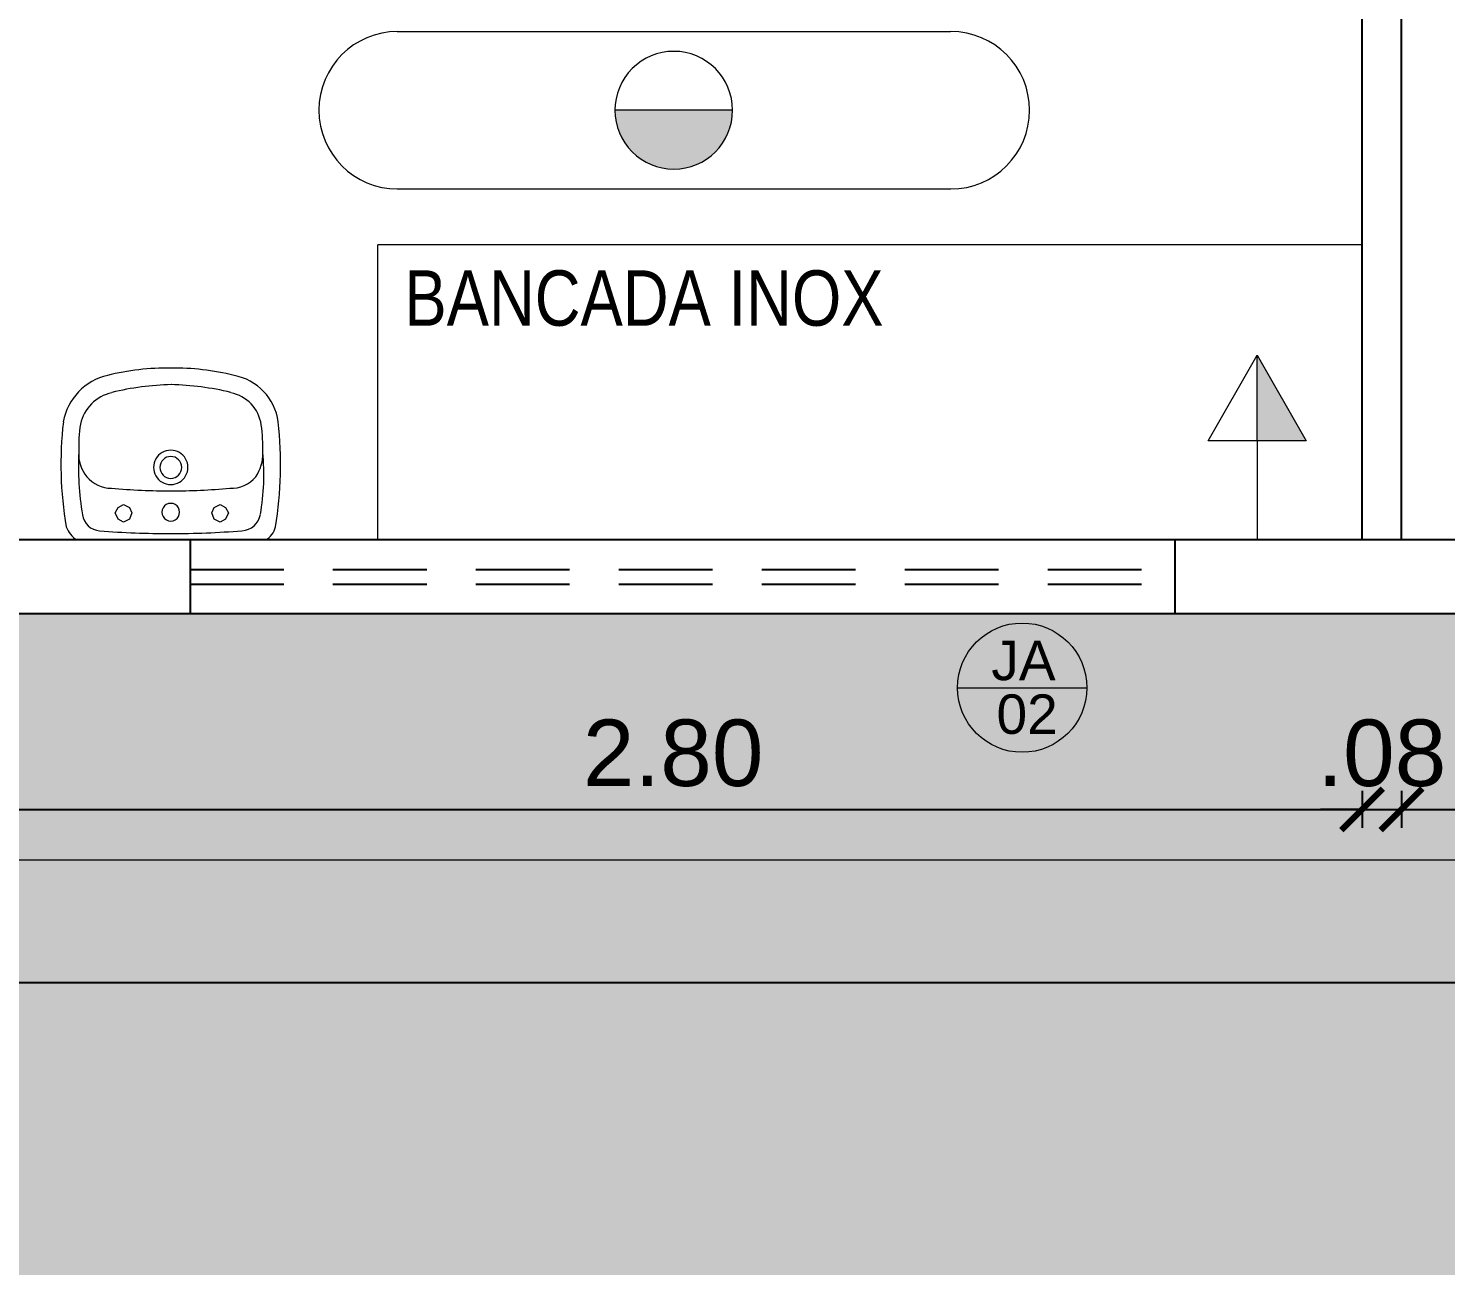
# Model space of a CAD drawing. Header units: inches. Extents: x 44782 to 44933, y 6798 to 6838.
# Drawn here: x 44796.935 to 44799.815, y 6813.56 to 6816.073 of the extents above; entities that cross this region are included whole.
import ezdxf

# ---------------------------------------------------------------- set-up
doc = ezdxf.new("R2010")
doc.units = ezdxf.units.IN
doc.header["$MEASUREMENT"] = 0
doc.linetypes.add('HIDDEN', pattern=[9.525, 6.35, -3.175])
doc.layers.get('Defpoints').update_dxf_attribs({"color": 250})
for name, color, linetype, lineweight in [('at_Entity', 7, 'Continuous', 9), ('at_Text', 7, 'Continuous', 9), ('at_Text @ 75', 7, 'Continuous', 9)]:
    doc.layers.add(name, color=color, linetype=linetype, lineweight=lineweight)
for name, color, linetype in [('BASCULANTE', 1, 'Continuous'), ('H. PAVER CINZA 1', 252, 'Continuous'), ('LAMPADAS', 5, 'Continuous'), ('Layout_Equipamentos', 7, 'Continuous'), ('PAREDE', 4, 'Continuous'), ('PAREDES', 4, 'Continuous'), ('TEXTO01', 7, 'Continuous')]:
    doc.layers.add(name, color=color, linetype=linetype)
doc.layers.add('TOMADAS', color=150, linetype='Continuous', true_color=0x007fff)
doc.styles.add('0.15 - Texto Mínimo', font='ARIALN.TTF', dxfattribs={"height": 0.0015})
doc.styles.add('Fonte 02', font='ARIALUNI.TTF')
doc.styles.add('TEXTO1', font='swissko.ttf', dxfattribs={"width": 0.6, "height": 0.1})
doc.dimstyles.new('Esc 1-75', dxfattribs={"dimscale": 0.75, "dimtxt": 0.18, "dimasz": 0.1125, "dimexe": 0.05, "dimexo": 0.05, "dimgap": 0.06, "dimtad": 1, "dimzin": 4, "dimdsep": 46, "dimtxsty": 'Fonte 02', "dimblk": 'ARCHTICK', "dimcen": 0, "dimclrd": 250, "dimclre": 250, "dimadec": 0, "dimazin": 1, "dimtfac": 1, "dimtix": 1, "dimtmove": 1, "dimatfit": 3, "dimldrblk": 'ARCHTICK', "dimfxl": 0, "dimarcsym": 0})

# ---------------------------------------------------------------- blocks, each defined once
blk = doc.blocks.new('A$C2B7D2525')
at = {"layer": 'at_Entity', "true_color": 0x007fff}
h = blk.add_hatch(color=150, dxfattribs=at)
h.dxf.hatch_style = 1
h.paths.add_polyline_path([(0.723, 0.2795, 0.414214), (0.6034, 0.1599, 0.002212), (0.6034, 0.1588), (0.8427, 0.1588, 0.002212), (0.8427, 0.1599, 0.414214)])
at = {"layer": 'at_Entity', "color": 150, "true_color": 0x007fff}
for p, q in [((1.2852, 0.3197), (0.1609, 0.3197)), ((0.7241, 0.1588), (0.6034, 0.1588)), ((0.8427, 0.1588), (0.6034, 0.1588)), ((0.8427, 0.1588), (0.7241, 0.1588)), ((0.8427, 0.1588), (0.7241, 0.1588)), ((1.2852, 0), (0.1609, 0))]:
    blk.add_line(p, q, dxfattribs=at)
for centre, radius, start, end in [((0.1599, 0.1599), 0.1599, 90, 180), ((1.2841, 0.1599), 0.1599, 0.0027, 90), ((0.723, 0.1599), 0.1196, 90, 180), ((0.723, 0.1599), 0.1196, 360, 90), ((0.1599, 0.1599), 0.1599, 180, 270), ((0.723, 0.1599), 0.1196, 180, 270), ((0.723, 0.1599), 0.1196, 270, 0), ((1.2841, 0.1599), 0.1599, 270.0054, 0.0027)]:
    blk.add_arc(centre, radius, start, end, dxfattribs=at)
blk = doc.blocks.new('A$C1ECA369E')
at = {"layer": 'at_Entity', "true_color": 0x007fff}
h = blk.add_hatch(color=150, dxfattribs=at)
h.dxf.hatch_style = 1
h.paths.add_polyline_path([(0.1736, 0), (0.1736, 0.0995), (0, 0.0995)])
at = {"layer": 'at_Entity', "color": 150, "true_color": 0x007fff}
for p, q in [((0.1736, 0.199), (0, 0.0995)), ((0.1736, 0), (0.1736, 0.199)), ((0, 0.0995), (0.1736, 0)), ((0.1736, 0.0995), (0, 0.0995)), ((0.1736, 0.0995), (0.3748, 0.0995))]:
    blk.add_line(p, q, dxfattribs=at)
blk = doc.blocks.new('new block12')
at = {"layer": 'at_Entity', "color": 0}
for p, q in [((-0.1143, 0.055), (-0.1079, 0.0656)), ((-0.1079, 0.0656), (-0.0973, 0.0719)), ((-0.0973, 0.0719), (-0.0846, 0.0656)), ((-0.0846, 0.0656), (-0.0804, 0.055)), ((0.0825, 0.055), (0.0868, 0.0656)), ((0.0868, 0.0656), (0.0995, 0.0719)), ((0.0995, 0.0719), (0.11, 0.0656)), ((0.11, 0.0656), (0.1164, 0.055)), ((-0.1079, 0.0423), (-0.1143, 0.055)), ((-0.0973, 0.036), (-0.1079, 0.0423)), ((-0.0846, 0.0423), (-0.0973, 0.036)), ((-0.0804, 0.055), (-0.0846, 0.0423)), ((0.0868, 0.0423), (0.0825, 0.055)), ((0.0995, 0.036), (0.0868, 0.0423)), ((0.11, 0.0423), (0.0995, 0.036)), ((0.1164, 0.055), (0.11, 0.0423)), ((-0.1904, 0), (0, 0)), ((-0.0635, 0), (0.1248, 0)), ((0, 0), (0.1926, 0))]:
    blk.add_line(p, q, dxfattribs=at)
for centre, radius, start, end in [((-0.0119, -0.1249), 0.4735, 88.698, 104.4219), ((0.0099, -0.1255), 0.4741, 75.6368, 91.3415), ((-0.1037, 0.2192), 0.1175, 102.514, 169.9443), ((0.1075, 0.2249), 0.1107, 7.7196, 79.5925), ((-0.1021, 0.2163), 0.0847, 102.9461, 167.2809), ((0.0138, -0.2613), 0.5766, 91.3524, 103.5038), ((-0.0133, -0.2572), 0.5725, 76.4579, 88.6966), ((0.1052, 0.222), 0.0784, 8.4194, 78.3837), ((0.5296, 0.1532), 0.7539, 173.4134, 189.6929), ((0.1228, 0.188), 0.311, 171.3221, 181.8265), ((-0.1329, 0.1882), 0.3189, 357.9946, 8.1696), ((-0.5309, 0.1535), 0.7531, 350.2791, 6.5765), ((0.4249, 0.1494), 0.6136, 177.3231, 189.2415), ((-0.1166, 0.1739), 0.0716, 176.6025, 219.5997), ((-0.0011, 0.1471), 0.0349, 90, 149.9929), ((-0.0011, 0.1471), 0.0349, 29.9968, 89.9993), ((0.1078, 0.1732), 0.0781, 324.6525, 2.8394), ((-0.2623, 0.1317), 0.4504, 349.782, 5.7972), ((-0.0011, 0.1471), 0.0349, 150.0032, 209.9968), ((-0.0011, 0.1471), 0.0222, 90, 180), ((-0.0011, 0.1471), 0.0222, 180, 270), ((-0.0011, 0.1471), 0.0222, 360, 90), ((-0.0011, 0.1471), 0.0222, 270.0097, 360), ((-0.0011, 0.1471), 0.0349, 330.0032, 29.9968), ((-0.1209, 0.1714), 0.0667, 220.3438, 269.4487), ((-0.0011, 0.1471), 0.0349, 209.9968, 269.9993), ((-0.0011, 0.1471), 0.0349, 270, 329.9929), ((0.1226, 0.1679), 0.0631, 266.7732, 320.7547), ((0.0021, 1.5743), 1.4748, 265.1896, 269.9391), ((-0.001, 1.4521), 1.3526, 270.0208, 275.0951), ((-0.0011, 0.0561), 0.018, 150.0128, 209.9872), ((-0.0011, 0.0561), 0.018, 90, 150.0398), ((-0.001, 0.0561), 0.018, 30.0191, 90.0367), ((-0.0011, 0.0561), 0.018, 330.0128, 29.9872), ((-0.1427, 0.0567), 0.0385, 188.7558, 265.6127), ((-0.0011, 0.0561), 0.018, 210.0191, 270.0367), ((-0.0011, 0.0561), 0.018, 270, 330.0398), ((0.1414, 0.0585), 0.0402, 273.114, 350.3928), ((-0.1647, 0.0446), 0.0522, 200.5417, 238.93), ((-0.0074, 1.7284), 1.7156, 265.3753, 270.2103), ((-0.0011, 1.8918), 1.879, 270, 274.4144), ((0.1736, 0.034), 0.0386, 297.8673, 348.5693)]:
    blk.add_arc(centre, radius, start, end, dxfattribs=at)
blk = doc.blocks.new('_ARCHTICK')
at = {"color": 0, "linetype": 'ByBlock', "const_width": 0.15}
blk.add_lwpolyline([(-0.5, -0.5), (0.5, 0.5)], dxfattribs=at)
blk = doc.blocks.new('*D94')
at = {"layer": 'at_Text', "color": 250, "lineweight": -2, "transparency": 16777216}
for p, q in [((44796.8456, 6814.5241), (44796.8456, 6814.4491)), ((44799.6453, 6814.5241), (44799.6453, 6814.4491)), ((44796.8456, 6814.4866), (44799.6453, 6814.4866))]:
    blk.add_line(p, q, dxfattribs=at)
at = {"layer": 'Defpoints', "color": 0, "transparency": 16777216}
for p in [(44796.8456, 6815.0339), (44799.6453, 6815.0339), (44799.6453, 6814.4866)]:
    blk.add_point(p, dxfattribs=at)
at = {"layer": 'at_Text', "color": 250, "lineweight": -2, "transparency": 16777216, "xscale": 0.084375, "yscale": 0.084375, "zscale": 0.084375, "rotation": 180}
blk.add_blockref('_ARCHTICK', (44796.8456, 6814.4866), dxfattribs=at)
at = {"layer": 'at_Text', "color": 250, "lineweight": -2, "transparency": 16777216, "xscale": 0.084375, "yscale": 0.084375, "zscale": 0.084375}
blk.add_blockref('_ARCHTICK', (44799.6453, 6814.4866), dxfattribs=at)
at = {"layer": 'at_Text', "color": 0, "transparency": 16777216, "insert": (44798.2454, 6814.6005), "char_height": 0.135, "attachment_point": 5, "style": 'Fonte 02'}
blk.add_mtext('2.80', dxfattribs=at)
blk = doc.blocks.new('*D95')
at = {"layer": 'at_Text', "color": 250, "lineweight": -2, "transparency": 16777216}
for p, q in [((44799.6453, 6814.5241), (44799.6453, 6814.4491)), ((44799.7253, 6814.5241), (44799.7253, 6814.4491)), ((44799.6453, 6814.4866), (44799.561, 6814.4866)), ((44799.6453, 6814.4866), (44799.7253, 6814.4866)), ((44799.7253, 6814.4866), (44799.8097, 6814.4866))]:
    blk.add_line(p, q, dxfattribs=at)
at = {"layer": 'Defpoints', "color": 0, "transparency": 16777216}
for p in [(44799.6453, 6815.0339), (44799.7253, 6815.0339), (44799.7253, 6814.4866)]:
    blk.add_point(p, dxfattribs=at)
at = {"layer": 'at_Text', "color": 250, "lineweight": -2, "transparency": 16777216, "xscale": 0.084375, "yscale": 0.084375, "zscale": 0.084375}
blk.add_blockref('_ARCHTICK', (44799.6453, 6814.4866), dxfattribs=at)
at = {"layer": 'at_Text', "color": 250, "lineweight": -2, "transparency": 16777216, "xscale": 0.084375, "yscale": 0.084375, "zscale": 0.084375, "rotation": 180}
blk.add_blockref('_ARCHTICK', (44799.7253, 6814.4866), dxfattribs=at)
at = {"layer": 'at_Text', "color": 0, "transparency": 16777216, "insert": (44799.6853, 6814.6005), "char_height": 0.135, "attachment_point": 5, "style": 'Fonte 02'}
blk.add_mtext('.08', dxfattribs=at)
blk = doc.blocks.new('*D96')
at = {"layer": 'at_Text', "color": 250, "lineweight": -2, "transparency": 16777216}
for p, q in [((44799.7253, 6814.5241), (44799.7253, 6814.4491)), ((44802.5634, 6814.5241), (44802.5634, 6814.4491)), ((44799.7253, 6814.4866), (44802.5634, 6814.4866))]:
    blk.add_line(p, q, dxfattribs=at)
at = {"layer": 'Defpoints', "color": 0, "transparency": 16777216}
for p in [(44799.7253, 6815.0339), (44802.5634, 6815.0339), (44802.5634, 6814.4866)]:
    blk.add_point(p, dxfattribs=at)
at = {"layer": 'at_Text', "color": 250, "lineweight": -2, "transparency": 16777216, "xscale": 0.084375, "yscale": 0.084375, "zscale": 0.084375, "rotation": 180}
blk.add_blockref('_ARCHTICK', (44799.7253, 6814.4866), dxfattribs=at)
at = {"layer": 'at_Text', "color": 250, "lineweight": -2, "transparency": 16777216, "xscale": 0.084375, "yscale": 0.084375, "zscale": 0.084375}
blk.add_blockref('_ARCHTICK', (44802.5634, 6814.4866), dxfattribs=at)
at = {"layer": 'at_Text', "color": 0, "transparency": 16777216, "insert": (44801.1444, 6814.6005), "char_height": 0.135, "attachment_point": 5, "style": 'Fonte 02'}
blk.add_mtext('2.84', dxfattribs=at)
blk = doc.blocks.new('*D100')
at = {"layer": 'at_Text', "color": 250, "lineweight": -2, "transparency": 16777216}
for p, q in [((44793.8156, 6814.1723), (44793.8156, 6814.0973)), ((44806.713, 6814.1723), (44806.713, 6814.0973)), ((44793.8156, 6814.1348), (44806.713, 6814.1348))]:
    blk.add_line(p, q, dxfattribs=at)
at = {"layer": 'Defpoints', "color": 0, "transparency": 16777216}
for p in [(44793.8156, 6814.8837), (44806.713, 6814.8516), (44806.713, 6814.1348)]:
    blk.add_point(p, dxfattribs=at)
at = {"layer": 'at_Text', "color": 250, "lineweight": -2, "transparency": 16777216, "xscale": 0.084375, "yscale": 0.084375, "zscale": 0.084375, "rotation": 180}
blk.add_blockref('_ARCHTICK', (44793.8156, 6814.1348), dxfattribs=at)
at = {"layer": 'at_Text', "color": 250, "lineweight": -2, "transparency": 16777216, "xscale": 0.084375, "yscale": 0.084375, "zscale": 0.084375}
blk.add_blockref('_ARCHTICK', (44806.713, 6814.1348), dxfattribs=at)
at = {"layer": 'at_Text', "color": 0, "transparency": 16777216, "insert": (44800.2643, 6814.2488), "char_height": 0.135, "attachment_point": 5, "style": 'Fonte 02'}
blk.add_mtext('12.90', dxfattribs=at)

msp = doc.modelspace()

# ---------------------------------------------------------------- hatches: boundary and pattern name
h = msp.add_hatch(color=68)
h.dxf.hatch_style = 1
edge = h.paths.add_edge_path()
edge.add_line((44804.5631, 6814.3843), (44793.3162, 6814.3843))
edge.add_line((44793.3162, 6814.3843), (44793.3162, 6814.6824))
edge.add_line((44793.3162, 6814.6824), (44792.4655, 6814.6824))
edge.add_line((44792.4655, 6814.6824), (44792.4655, 6803.6368))
edge.add_line((44792.4655, 6803.6368), (44798.162, 6803.6368))
edge.add_arc((44810.7857, 6795.555), 14.9892, 139.77719, 147.37243, ccw=False)
edge.add_line((44799.3409, 6805.2344), (44796.5199, 6805.2344))
edge.add_line((44796.5199, 6805.2344), (44796.5199, 6809.8347))
edge.add_line((44796.5199, 6809.8347), (44801.1181, 6809.8347))
edge.add_line((44801.1181, 6809.8347), (44801.1181, 6807.0098))
edge.add_arc((44810.7857, 6795.555), 14.9892, 114.5284, 130.16374, ccw=False)
edge.add_line((44804.5631, 6809.1914), (44804.5631, 6814.3843))
at = {"layer": 'H. PAVER CINZA 1'}
msp.add_hatch(color=256, dxfattribs=at).paths.add_polyline_path([(44814.2102, 6836.2284), (44804.7133, 6836.2284), (44804.7133, 6830.4791), (44804.7133, 6825.0302), (44793.3162, 6825.0302), (44793.3162, 6816.0327), (44793.8156, 6816.0327), (44793.8156, 6815.8824), (44793.3162, 6815.8824), (44793.3162, 6814.3843), (44804.5631, 6814.3843), (44804.5631, 6809.4856), (44805.0625, 6809.4856), (44805.0625, 6813.3834), (44806.713, 6813.3834), (44806.713, 6814.8837), (44793.8156, 6814.8837), (44793.8156, 6818.682), (44795.3645, 6818.682), (44795.3645, 6820.6817), (44793.8156, 6820.6817), (44793.8156, 6824.4821), (44805.2127, 6824.4821), (44805.2127, 6830.9785), (44805.2127, 6834.8784), (44813.7108, 6834.8784), (44813.7108, 6826.431), (44810.8605, 6826.431), (44810.8605, 6824.4821), (44826.9553, 6824.4821), (44826.9553, 6818.682), (44826.9553, 6815.4233), (44827.4568, 6815.4233), (44827.4568, 6825.0302), (44814.2102, 6825.0302)])

# ---------------------------------------------------------------- linework, layer by layer
at = {"layer": 'at_Entity', "color": 7}
for p in [(44797.6453, 6815.0339), (44799.6453, 6815.6331)]:
    msp.add_line(p, (44797.6453, 6815.6331), dxfattribs=at)
at = {"layer": 'at_Entity', "color": 0}
msp.add_line((44793.3162, 6814.3843), (44804.5631, 6814.3843), dxfattribs=at)
at = {"layer": 'BASCULANTE', "linetype": 'HIDDEN', "ltscale": 0.03}
for p, q in [((44797.2648, 6814.8837), (44797.2648, 6815.0339)), ((44797.2636, 6814.974), (44799.2644, 6814.974)), ((44797.2636, 6814.9437), (44799.2644, 6814.9437))]:
    msp.add_line(p, q, dxfattribs=at)
at = {"layer": 'PAREDE', "color": 2}
for p, q in [((44799.6453, 6815.0339), (44799.6453, 6818.5318)), ((44799.7253, 6815.0339), (44799.7253, 6818.5318))]:
    msp.add_line(p, q, dxfattribs=at)
at = {"layer": 'PAREDES'}
for p, q in [((44802.5634, 6815.0339), (44793.9658, 6815.0339)), ((44799.2644, 6815.0339), (44799.2644, 6814.8837)), ((44806.713, 6814.8837), (44793.8156, 6814.8837))]:
    msp.add_line(p, q, dxfattribs=at)
at = {"layer": 'TEXTO01', "lineweight": 9}
msp.add_line((44798.8233, 6814.7337), (44799.086, 6814.7337), dxfattribs=at)
msp.add_circle((44798.9546, 6814.7337), 0.1313, dxfattribs=at)

# ---------------------------------------------------------------- block references
at = {"layer": 'LAMPADAS', "rotation": 180}
msp.add_blockref('A$C2B7D2525', (44798.9696, 6816.0662), dxfattribs=at)
at = {"layer": 'Layout_Equipamentos'}
msp.add_blockref('new block12', (44797.2257, 6815.0339), dxfattribs=at)
at = {"layer": 'TOMADAS', "xscale": -1, "rotation": 90}
msp.add_blockref('A$C1ECA369E', (44799.5317, 6815.4087), dxfattribs=at)

# ---------------------------------------------------------------- texts
at = {"layer": 'at_Text @ 75', "insert": (44797.6993, 6815.5812), "char_height": 0.1125, "attachment_point": 1, "style": '0.15 - Texto Mínimo'}
msp.add_mtext_dynamic_manual_height_columns('BANCADA INOX', width=1.053886, gutter_width=0.5625, heights=[0], dxfattribs=at)
at = {"layer": 'TEXTO01', "lineweight": 9, "ltscale": 0.0001, "char_height": 0.080083, "width": 0.240515, "attachment_point": 1, "style": 'TEXTO1'}
for s, insert in [('{\\fSansSerif|b0|i0|c2|p2;\\W1;JA}', (44798.8919, 6814.829)), ('{\\fSansSerif|b0|i0|c2|p2;\\W1;02}', (44798.9024, 6814.72))]:
    msp.add_mtext(s, dxfattribs=dict(at, insert=insert))

# ---------------------------------------------------------------- dimensions: what is measured, and where the dimension line sits
at = {"layer": 'at_Text'}
for base, p1, p2, picture, middle in [((44799.6453, 6814.4866), (44796.8456, 6815.0339), (44799.6453, 6815.0339), '*D94', (44798.2454, 6814.6005)), ((44799.7253, 6814.4866), (44799.6453, 6815.0339), (44799.7253, 6815.0339), '*D95', (44799.6853, 6814.6005)), ((44802.5634, 6814.4866), (44799.7253, 6815.0339), (44802.5634, 6815.0339), '*D96', (44801.1444, 6814.6005)), ((44806.713, 6814.1348), (44793.8156, 6814.8837), (44806.713, 6814.8516), '*D100', (44800.2643, 6814.2488))]:
    dim = msp.add_linear_dim(base=base, p1=p1, p2=p2, dimstyle='Esc 1-75', dxfattribs=at)
    dim.commit()
    dim.dimension.update_dxf_attribs({"geometry": picture, "text_midpoint": middle})

doc.saveas('drawing.dxf')
